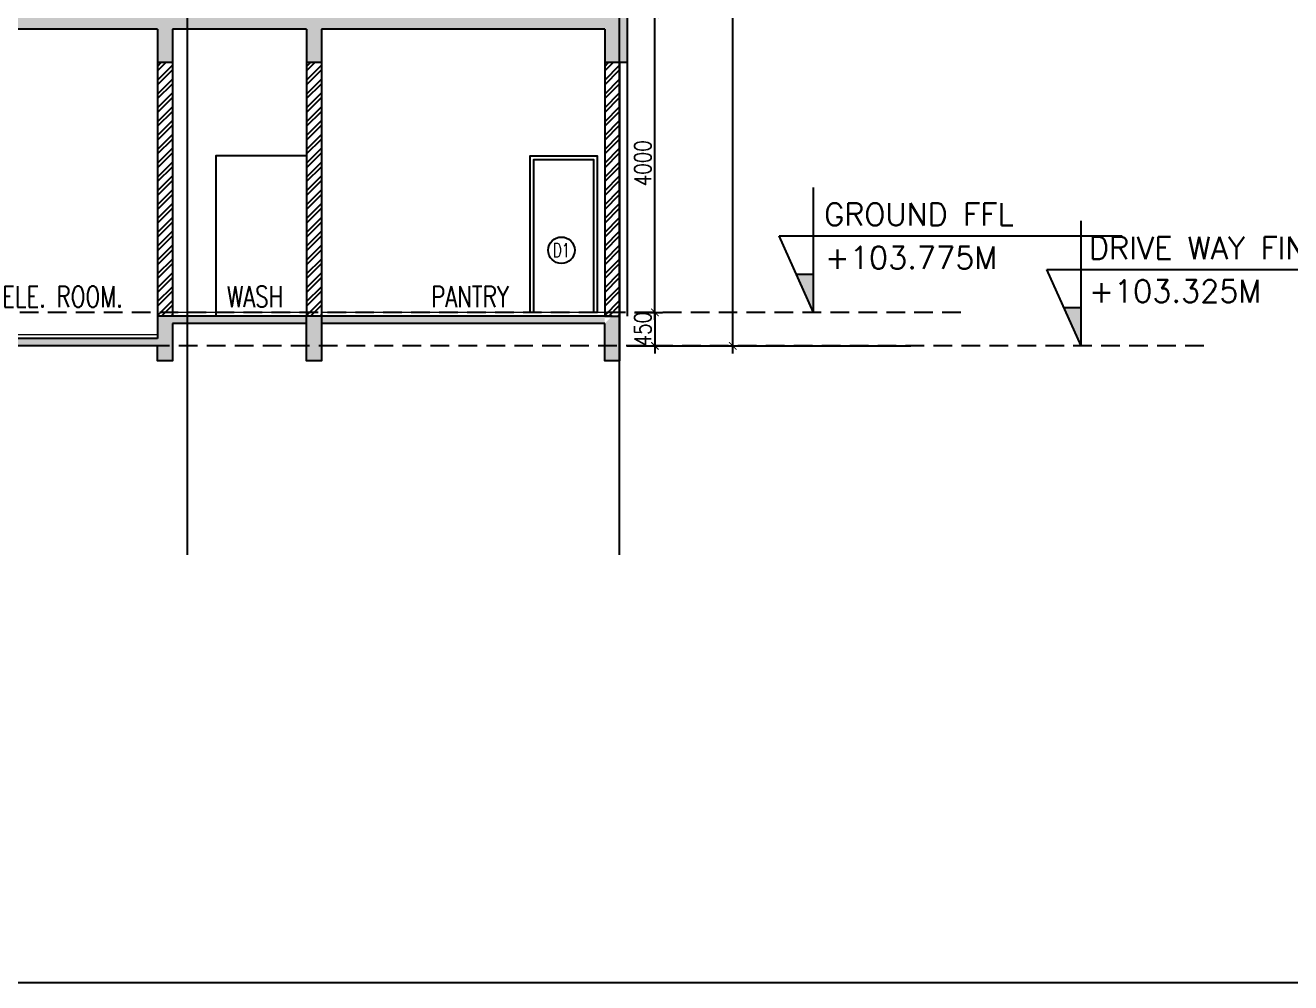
# Model space of a CAD drawing. Extents: x -32840 to 422982, y 280745 to 888746.
# Drawn here: x 118 to 17097, y 446301 to 459142 of the extents above; entities that cross this region are included whole.
import ezdxf
from ezdxf.enums import TextEntityAlignment as Align

# ---------------------------------------------------------------- set-up
doc = ezdxf.new("R2010")
doc.units = 0
doc.header["$LTSCALE"] = 1000
doc.header["$PDMODE"] = 3
for name, pattern in [('CONTINOUS', [0]), ('DASHDOT', [1, 0.5, -0.25, 0, -0.25]), ('HIDDEN', [0.375, 0.25, -0.125])]:
    doc.linetypes.add(name, pattern=pattern)
doc.layers.get('Defpoints').update_dxf_attribs({"linetype": 'HIDDEN'})
for name, color, linetype in [('a-dim', 3, 'Continuous'), ('A-Door-Win', 1, 'Continuous'), ('A-Elev 01', 7, 'Continuous'), ('A-GRID', 31, 'DASHDOT'), ('A-LVL', 31, 'HIDDEN'), ('A-RD', 6, 'Continuous'), ('A-Tag LVl', 2, 'Continuous'), ('A-TAG-DW', 2, 'Continuous'), ('A-WALL', 7, 'CONTINOUS'), ('I-False Ceiling', 7, 'Continuous')]:
    doc.layers.add(name, color=color, linetype=linetype)
doc.layers.add('A-FLOR', color=2, linetype='Continuous', lineweight=18)
doc.layers.add('STR-COL', color=1, linetype='Continuous', lineweight=0)
doc.styles.add('ROMANS', font='romans.shx', dxfattribs={"width": 0.8})
doc.dimstyles.new('dim-1', dxfattribs={"dimscale": 100, "dimtxt": 2.25, "dimasz": 1, "dimexe": 1, "dimexo": 1, "dimgap": 0.5, "dimtad": 1, "dimdec": 0, "dimzin": 3, "dimdsep": 46, "dimtxsty": 'ROMANS', "dimblk": 'ARCHTICK', "dimcen": 0.0625, "dimdle": 1, "dimclrd": 256, "dimclre": 256, "dimclrt": 6, "dimadec": 0, "dimazin": 0, "dimtfac": 1, "dimtdec": 0, "dimtix": 1, "dimtmove": 1, "dimatfit": 3, "dimfxl": 1, "dimfrac": 2, "dimtolj": 1, "dimtzin": 3, "dimarcsym": 0})
pattern_1 = [(50, (1734.44, 0), (182.18467, -15.939086), [19.05, -209.55]), (355, (1734.44, 0), (-35.24342, 191.056845), [15.24, -167.640584]), (100.451445, (1749.62, -1.33), (146.94125, 175.11775), [16.19001, -178.090245]), (46.1842, (1734.44, 50.8), (271.07904, -42.04233), [28.575, -314.325]), (96.63556, (1757.03, 47.3), (237.40413, 247.42612), [24.28502, -267.1356]), (351.18415, (1734.44, 50.8), (237.40413, 247.42612), [22.85997, -251.45973]), (21, (1759.84, 38.1), (151.61439, -102.2652), [19.05, -209.55]), (326, (1759.84, 38.1), (61.80203, 184.187966), [15.24, -167.64]), (71.451445, (1772.48, 29.58), (213.41642, 81.92277), [16.19001, -178.08994]), (37.5, (1734.44, 0), (3.088603, 84.555039), [0, -165.608, 0, -170.18, 0, -168.275]), (7.5, (1734.44, 0), (66.819663, 100.180575), [0, -97.028, 0, -161.798, 0, -64.135]), (327.5, (1677.8, 0), (135.590595, -5.728744), [0, -63.5, 0, -198.12, 0, -262.89]), (317.5, (1652.4, 0), (148.12918, 25.42649), [0, -82.55, 0, -131.572, 0, -186.69])]

# ---------------------------------------------------------------- blocks, each defined once
blk = doc.blocks.new('RD')
at = {"style": 'ROMANS', "width": 0.75}
for tag, p in [('RT', (10.24, 14.08)), ('SZ', (10.24, 2.74))]:
    blk.add_attdef(tag, text='', height=9, dxfattribs=at).set_placement(p, align=Align.CENTER)
blk = doc.blocks.new('_ArchTick')
at = {"color": 0, "linetype": 'ByBlock', "const_width": 0.15}
blk.add_lwpolyline([(-0.5, -0.5), (0.5, 0.5)], dxfattribs=at)
blk = doc.blocks.new('*D1886')
at = {"layer": 'a-dim', "lineweight": -2, "transparency": 16777216}
for p, q in [((8386, 459292), (8666, 459292)), ((8566, 455192), (8566, 459392)), ((8654, 455292), (8666, 455292))]:
    blk.add_line(p, q, dxfattribs=at)
at = {"layer": 'Defpoints', "color": 0, "transparency": 16777216}
for p in [(8286, 459292), (8566, 459292), (8554, 455292)]:
    blk.add_point(p, dxfattribs=at)
at = {"layer": 'a-dim', "lineweight": -2, "transparency": 16777216, "xscale": 100, "yscale": 100, "zscale": 100}
for p, rotation in [((8566, 459292), 90), ((8566, 455292), 270)]:
    blk.add_blockref('_ArchTick', p, dxfattribs=dict(at, rotation=rotation))
at = {"layer": 'a-dim', "color": 6, "transparency": 16777216, "insert": (8403, 457292), "char_height": 225, "attachment_point": 5, "rotation": 90, "style": 'ROMANS'}
blk.add_mtext('\\A1;4000', dxfattribs=at)
blk = doc.blocks.new('*D1905')
at = {"layer": 'a-dim', "lineweight": -2, "transparency": 16777216}
for p, q in [((9146, 466792), (9710, 466792)), ((9610, 454742), (9610, 466892)), ((9366, 454842), (9710, 454842))]:
    blk.add_line(p, q, dxfattribs=at)
at = {"layer": 'Defpoints', "color": 0, "transparency": 16777216}
for p in [(9046, 466792), (9610, 466792), (9266, 454842)]:
    blk.add_point(p, dxfattribs=at)
at = {"layer": 'a-dim', "lineweight": -2, "transparency": 16777216, "xscale": 100, "yscale": 100, "zscale": 100}
for p, rotation in [((9610, 466792), 90), ((9610, 454842), 270)]:
    blk.add_blockref('_ArchTick', p, dxfattribs=dict(at, rotation=rotation))
at = {"layer": 'a-dim', "color": 6, "transparency": 16777216, "insert": (9447, 463067), "char_height": 225, "attachment_point": 5, "rotation": 90, "style": 'ROMANS'}
blk.add_mtext('\\A1;11950', dxfattribs=at)
blk = doc.blocks.new('*D1906')
at = {"layer": 'a-dim', "lineweight": -2, "transparency": 16777216}
for p, q in [((8566, 455292), (8566, 455392)), ((8293, 455292), (8666, 455292)), ((8566, 455292), (8566, 454842)), ((8293, 454842), (8666, 454842)), ((8566, 454842), (8566, 454742))]:
    blk.add_line(p, q, dxfattribs=at)
at = {"layer": 'Defpoints', "color": 0, "transparency": 16777216}
for p in [(8193, 455292), (8193, 454842), (8566, 454842)]:
    blk.add_point(p, dxfattribs=at)
at = {"layer": 'a-dim', "lineweight": -2, "transparency": 16777216, "xscale": 100, "yscale": 100, "zscale": 100}
for p, rotation in [((8566, 455292), 270), ((8566, 454842), 90)]:
    blk.add_blockref('_ArchTick', p, dxfattribs=dict(at, rotation=rotation))
at = {"layer": 'a-dim', "color": 6, "transparency": 16777216, "insert": (8403, 455067), "char_height": 225, "attachment_point": 5, "rotation": 90, "style": 'ROMANS'}
blk.add_mtext('\\A1;450', dxfattribs=at)
blk = doc.blocks.new('TAG-LVL-SEC')
blk.add_hatch(color=256).paths.add_polyline_path([(0, 3.42), (-1.53, 3.42), (0, 0)])
for p, q in [((0, 0), (0, 11.17)), ((0, 0), (-3.06, 6.83)), ((-3.06, 6.83), (27.63, 6.83)), ((-1.53, 3.42), (0, 3.42))]:
    blk.add_line(p, q)
at = {"color": 6, "style": 'ROMANS'}
for tag, p in [('LEVEL', (1.61, 7.76)), ('LEVELTAG', (1.44, 3.9))]:
    blk.add_attdef(tag, p, '', height=2, dxfattribs=at)
blk = doc.blocks.new('TAG-DOOR-WINOW')
blk.add_circle((0, 0), 2.37)
at = {"color": 6, "style": 'ROMANS', "width": 0.7}
blk.add_attdef('DW', text='', height=2.5, dxfattribs=at).set_placement((0, 0), align=Align.MIDDLE_CENTER)

msp = doc.modelspace()

# ---------------------------------------------------------------- hatches: boundary and pattern name
at = {"layer": 'I-False Ceiling'}
h = msp.add_hatch(dxfattribs=at)
h.set_pattern_fill('AR-CONC', color=8)
h.set_pattern_definition(pattern_1)
h.paths.add_polyline_path([(-13607.5, 459242.2), (-25707.5, 459242.2), (-25707.5, 459067.2), (-13607.5, 459092.2)])
h.paths.add_polyline_path([(-25507.5, 459067.2), (-25707.5, 459067.2), (-25707.5, 458642.2), (-25507.5, 458642.2)])
h.paths.add_polyline_path([(-20207, 459067.2), (-20507, 459067.2), (-20507, 458642.2), (-20207, 458642.2)])
h.paths.add_polyline_path([(-16507.5, 459092.2), (-16807.5, 459067.2), (-16807.5, 458642.2), (-16507.5, 458642.2)])
h.paths.add_polyline_path([(-13307.5, 459092.2), (-13307.5, 459242.2), (-13607.5, 459242.2), (-13607.5, 459092.2), (-13607.5, 458642.2), (-13307.5, 458642.2)])
h.paths.add_polyline_path([(8192.5, 459242.2), (-13307.5, 459242.2), (-13307.5, 459092.2), (8192.5, 459092.2)])
h.paths.add_polyline_path([(-9907.5, 459092.2), (-10207.5, 459092.2), (-10207.5, 458642.2), (-9907.5, 458642.2)])
h.paths.add_polyline_path([(-6807.5, 459092.2), (-7107.5, 459092.2), (-7107.5, 458642.2), (-6807.5, 458642.2)])
h.paths.add_polyline_path([(-707.5, 459092.2), (-1007.5, 459092.2), (-1007.5, 458642.2), (-707.5, 458642.2)])
h.paths.add_polyline_path([(2093.2, 459092.2), (1893.2, 459092.2), (1893.2, 458642.2), (2093.2, 458642.2)])
h.paths.add_polyline_path([(4093.2, 459092.2), (3893.2, 459092.2), (3893.2, 458642.2), (4093.2, 458642.2)])
h.paths.add_polyline_path([(8192.5, 459092.2), (7892.5, 459092.2), (7892.5, 458642.2), (8192.5, 458642.2)])
h = msp.add_hatch(dxfattribs=at)
h.set_pattern_fill('ANSI32', color=8, scale=350)
h.set_pattern_definition([(45, (-16822.91, 572962.23), (-92.80777, 92.80777), []), (45, (-16761.04, 572962.23), (-92.80777, 92.80777), [])])
h.paths.add_polyline_path([(2093.2, 458642.2), (1893.2, 458642.2), (1893.2, 455292.2), (2093.2, 455292.2)])
h.paths.add_polyline_path([(2093.2, 455292.2), (1893.2, 455292.2), (1893.2, 455242.2), (2093.2, 455242.2)])
h = msp.add_hatch(dxfattribs=at)
h.set_pattern_fill('ANSI32', color=8, scale=350)
h.set_pattern_definition([(45, (-14822.91, 572962.23), (-92.80777, 92.80777), []), (45, (-14761.04, 572962.23), (-92.80777, 92.80777), [])])
h.paths.add_polyline_path([(4093.2, 458642.2), (3893.2, 458642.2), (3893.2, 455292.2), (4093.2, 455292.2)])
h.paths.add_polyline_path([(4093.2, 455292.2), (3893.2, 455292.2), (3893.2, 455242.2), (4093.2, 455242.2)])
h = msp.add_hatch(dxfattribs=at)
h.set_pattern_fill('ANSI32', color=8, scale=350)
h.set_pattern_definition([(45, (-10823.59, 572962.23), (-92.80777, 92.80777), []), (45, (-10761.72, 572962.23), (-92.80777, 92.80777), [])])
h.paths.add_polyline_path([(8092.5, 458642.2), (7892.5, 458642.2), (7892.5, 455292.2), (8092.5, 455292.2)])
h.paths.add_polyline_path([(8092.5, 455292.2), (7892.5, 455292.2), (7892.5, 455242.2), (8092.5, 455242.2)])
h = msp.add_hatch(dxfattribs=at)
h.set_pattern_fill('AR-CONC', color=8)
h.set_pattern_definition(pattern_1)
h.paths.add_polyline_path([(2093.2, 455142.2), (3893.2, 455142.2), (3893.2, 455242.2), (1893.2, 455242.2), (1893.2, 454942.2), (-807.5, 454942.2), (-807.5, 455142.2), (-1007.5, 455142.2), (-1007.5, 454842.2), (2093.2, 454842.2)])
h.paths.add_polyline_path([(-807.5, 454842.2), (-1007.5, 454842.2), (-1007.5, 454642.2), (-807.5, 454642.2)])
h.paths.add_polyline_path([(4093.2, 455242.2), (3893.2, 455242.2), (3893.2, 454842.2), (4093.2, 454842.2)])
h.paths.add_polyline_path([(2093.2, 454842.2), (1893.2, 454842.2), (1893.2, 454642.2), (2093.2, 454642.2)])
h.paths.add_polyline_path([(4093.2, 454842.2), (3893.2, 454842.2), (3893.2, 454642.2), (4093.2, 454642.2)])
h.paths.add_polyline_path([(7992.5, 455242.2), (4093.2, 455242.2), (4093.2, 455142.2), (7892.5, 455142.2)])
h.paths.add_polyline_path([(8092.5, 455242.2), (7892.5, 455242.2), (7892.5, 454842.2), (8092.5, 454842.2)])
h.paths.add_polyline_path([(8092.5, 454842.2), (7892.5, 454842.2), (7892.5, 454642.2), (8092.5, 454642.2)])

# ---------------------------------------------------------------- linework, layer by layer
msp.add_lwpolyline([(-32840.5, 474297.9), (120491.4, 474297.9), (120491.4, 446301.2), (-32840.5, 446301.2)], close=True)
at = {"layer": 'A-Door-Win'}
for points in [[(6892.5, 455292.2), (6892.5, 457392.2), (7792.5, 457392.2), (7792.5, 455292.2)], [(6942.5, 455292.2), (6942.5, 457342.2), (7742.5, 457342.2), (7742.5, 455292.2)]]:
    msp.add_lwpolyline(points, dxfattribs=at)
at = {"layer": 'A-Elev 01', "color": 8}
msp.add_line((8192.5, 458642.2), (8192.5, 455242.2), dxfattribs=at)
at = {"layer": 'A-Elev 01'}
msp.add_lwpolyline([(3893.2, 457392.2), (2673.9, 457392.2), (2673.9, 455242.2)], dxfattribs=at)
at = {"layer": 'A-FLOR'}
for p, q in [((3893.2, 455292.2), (2093.2, 455292.2)), ((7992.5, 455292.2), (4093.2, 455292.2)), ((1893.2, 454992.2), (-807.5, 454992.2))]:
    msp.add_line(p, q, dxfattribs=at)
at = {"layer": 'A-GRID', "ltscale": 1000}
for p, q in [((2292.5, 452041.6, 0), (2292.5, 471295.8, 0)), ((8092.7, 452041.6, 0), (8092.7, 471295.8, 0))]:
    msp.add_line(p, q, dxfattribs=at)
at = {"layer": 'A-LVL'}
for p, q in [((12671.6, 455292.2), (-25710.9, 455292.2)), ((15930.1, 454842.2), (-25710.9, 454842.2))]:
    msp.add_line(p, q, dxfattribs=at)
at = {"layer": 'A-WALL'}
for p, q in [((1893.2, 459092.2), (-707.5, 459092.2)), ((1893.2, 459092.2), (1893.2, 454942.2)), ((2093.2, 459092.2), (2093.2, 455242.2)), ((3893.2, 459092.2), (2093.2, 459092.2)), ((3893.2, 459092.2), (3893.2, 455242.2)), ((7892.5, 459092.2), (4093.2, 459092.2)), ((4093.2, 459092.2), (4093.2, 455242.2)), ((7892.5, 459092.2), (7892.5, 458642.2)), ((8192.5, 459242.2), (8192.5, 458642.2)), ((2093.2, 458642.2), (1893.2, 458642.2)), ((4093.2, 458642.2), (3893.2, 458642.2)), ((7892.5, 458642.2), (7892.5, 455242.2)), ((8192.5, 458642.2), (7892.5, 458642.2)), ((8092.5, 458642.2), (8092.5, 455242.2)), ((7992.5, 455242.2), (1893.2, 455242.2)), ((3893.2, 455142.2), (2093.2, 455142.2)), ((7892.5, 455142.2), (4093.2, 455142.2)), ((1893.2, 454942.2), (-807.5, 454942.2)), ((1893.2, 454842.2), (-807.5, 454842.2)), ((8192.5, 454842.2), (11997.9, 454842.2))]:
    msp.add_line(p, q, dxfattribs=at)
for points in [[(4093.2, 455242.2), (4093.2, 454642.2), (3893.2, 454642.2), (3893.2, 455242.2)], [(2093.2, 455142.2), (2093.2, 454642.2), (1893.2, 454642.2), (1893.2, 454842.2)]]:
    msp.add_lwpolyline(points, dxfattribs=at)
at = {"layer": 'A-WALL', "elevation": 0}
msp.add_lwpolyline([(7892.5, 455242.2), (8092.5, 455242.2), (8092.5, 454642.2), (7892.5, 454642.2), (7892.5, 455142.2)], dxfattribs=at)
at = {"layer": 'STR-COL'}
msp.add_lwpolyline([(8092.5, 455292.2), (7892.5, 455292.2), (7892.5, 455242.2), (8092.5, 455242.2), (8092.5, 455292.2)], close=True, dxfattribs=at)

# ---------------------------------------------------------------- block references
at = {"layer": 'A-RD'}
ref = msp.add_blockref('RD', (1108.7, 454800.7), dxfattribs=dict(at, xscale=-40.00000000626291, yscale=40.00000000626291, zscale=40.00000000626291, rotation=2.625499577746382e-06))
ref.add_attrib('RT', 'ELE. ROOM.', dxfattribs={"height": 280, "rotation": 0, "style": 'ROMANS', "width": 0.75}).set_placement((618.9, 455363.8), align=Align.CENTER)
ref = msp.add_blockref('RD', (3692.1, 454800.7), dxfattribs=dict(at, xscale=-40.00000000626291, yscale=40.00000000626291, zscale=40.00000000626291, rotation=2.625499577746382e-06))
ref.add_attrib('RT', 'WASH', dxfattribs={"height": 280, "rotation": 0, "style": 'ROMANS', "width": 0.75}).set_placement((3202.4, 455363.8), align=Align.CENTER)
ref = msp.add_blockref('RD', (6573.4, 454800.7), dxfattribs=dict(at, xscale=-40.00000000626291, yscale=40.00000000626291, zscale=40.00000000626291, rotation=2.625499577746382e-06))
ref.add_attrib('RT', 'PANTRY', dxfattribs={"height": 280, "rotation": 0, "style": 'ROMANS', "width": 0.75}).set_placement((6083.7, 455363.8), align=Align.CENTER)
at = {"layer": 'A-Tag LVl'}
ref = msp.add_blockref('TAG-LVL-SEC', (10693.1, 455292.2), dxfattribs=dict(at, xscale=150, yscale=150, zscale=150))
ref.add_attrib('LEVEL', 'GROUND FFL', (10836.6, 456456.6), dxfattribs={"layer": '0', "color": 6, "height": 300, "style": 'ROMANS'})
ref.add_attrib('LEVELTAG', '+103.775M ', (10846.9, 455876.6), dxfattribs={"layer": '0', "color": 6, "height": 300, "style": 'ROMANS'})
ref = msp.add_blockref('TAG-LVL-SEC', (14285.1, 454842.2), dxfattribs=dict(at, xscale=150, yscale=150, zscale=150))
ref.add_attrib('LEVEL', 'DRIVE WAY FIN. LVL.', (14390.7, 456006.6), dxfattribs={"layer": '0', "color": 6, "height": 300, "style": 'ROMANS'})
ref.add_attrib('LEVELTAG', '+103.325M ', (14390.5, 455426.6), dxfattribs={"layer": '0', "color": 6, "height": 300, "style": 'ROMANS'})
at = {"layer": 'A-TAG-DW'}
ref = msp.add_blockref('TAG-DOOR-WINOW', (7312.2, 456125.1, 0), dxfattribs=dict(at, xscale=75, yscale=75, zscale=75, rotation=334.3000000001243))
ref.add_attrib('DW', 'D1', dxfattribs={"layer": '0', "color": 6, "height": 187.5, "style": 'ROMANS', "width": 0.7}).set_placement((7312.2, 456125.1, 0), align=Align.MIDDLE_CENTER)

# ---------------------------------------------------------------- dimensions: what is measured, and where the dimension line sits
at = {"layer": 'a-dim'}
dim = msp.add_linear_dim(base=(9610, 466792.2), p1=(9265.6, 454842.2), p2=(9046.3, 466792.2), angle=90, dimstyle='dim-1', dxfattribs=at)
dim.commit()
dim.dimension.update_dxf_attribs({"geometry": '*D1905', "text_midpoint": (9610, 463067.2), "dimtype": 160})
for base, p1, p2, picture, middle in [((8565.6, 459292.2), (8554.3, 455292.2), (8286.3, 459292.2), '*D1886', (8403.1, 457292.2)), ((8565.6, 454842.2), (8192.5, 455292.2), (8192.5, 454842.2), '*D1906', (8403.1, 455067.2))]:
    dim = msp.add_linear_dim(base=base, p1=p1, p2=p2, angle=90, dimstyle='dim-1', dxfattribs=at)
    dim.commit()
    dim.dimension.update_dxf_attribs({"geometry": picture, "text_midpoint": middle})

doc.saveas('drawing.dxf')
